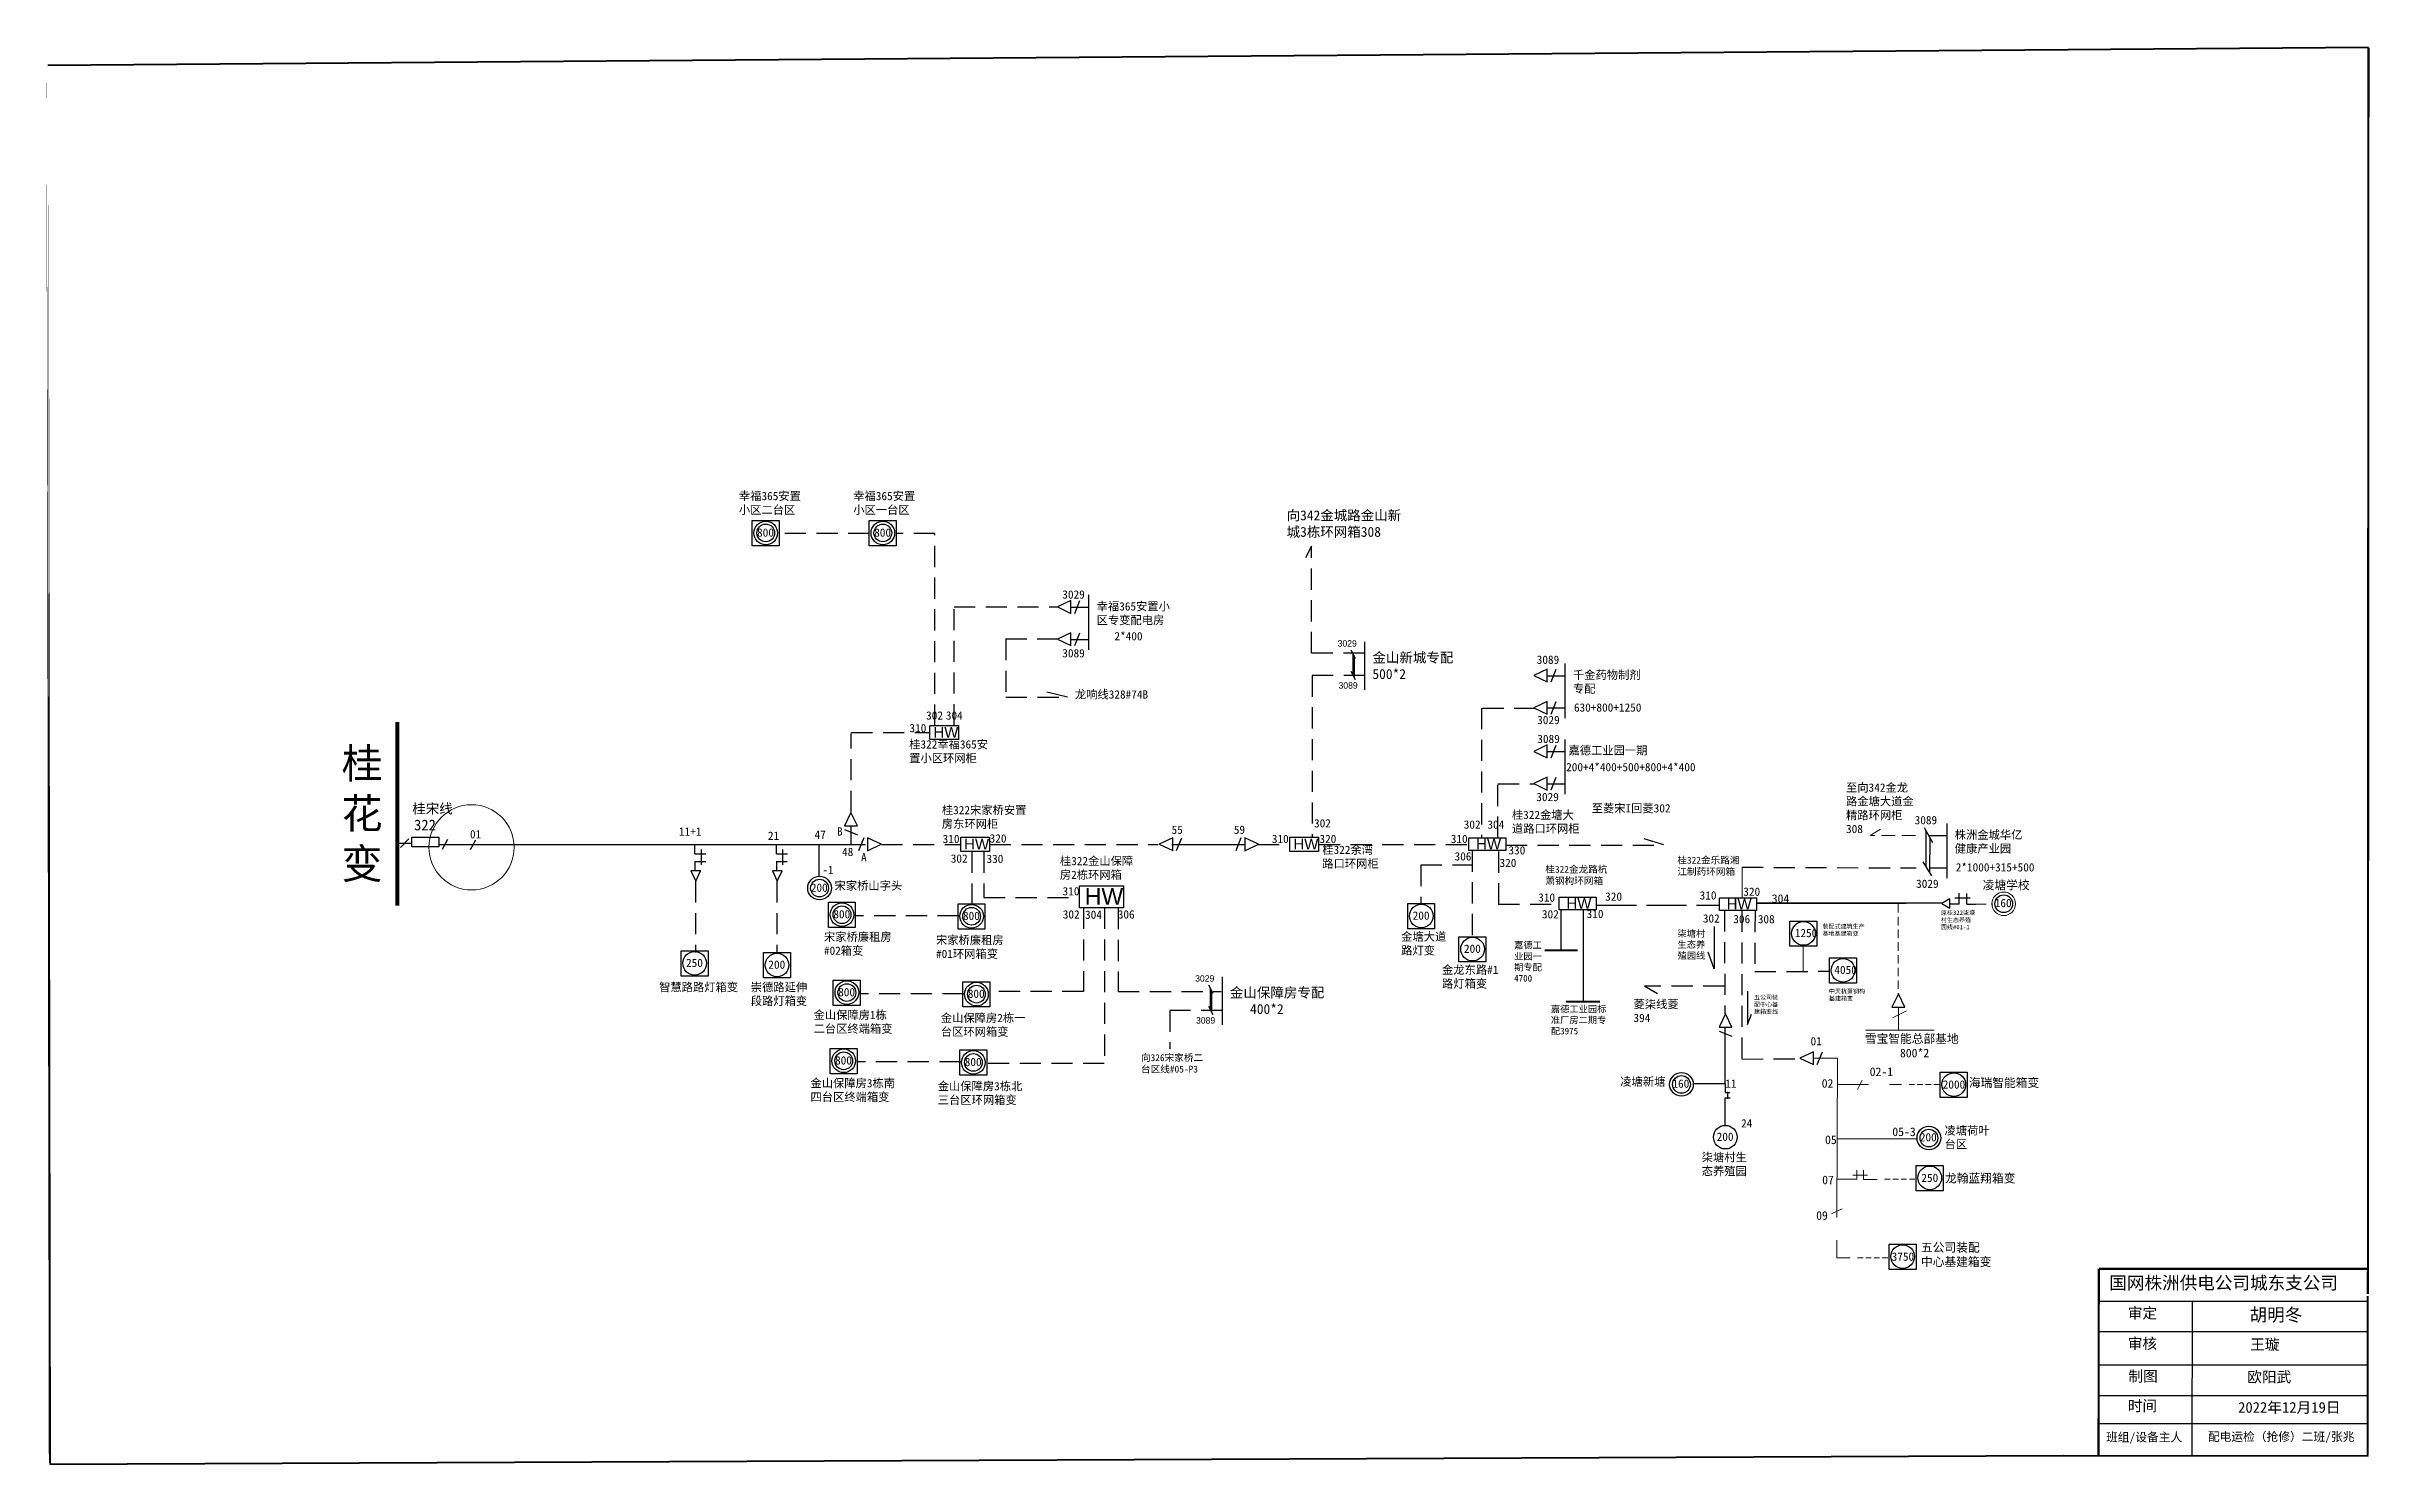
# Model space of a CAD drawing. Extents: x 408 to 948, y 35 to 365.
import ezdxf

# ---------------------------------------------------------------- set-up
doc = ezdxf.new("R2010")
doc.units = 0
doc.header["$LTSCALE"] = 0.774411
doc.linetypes.add('ACAD_ISO02W100', pattern=[15, 12, -3])
doc.linetypes.add('DASHED2', pattern=[9.525, 6.35, -3.175])
doc.layers.get('0').update_dxf_attribs({"linetype": 'CONTINUOUS'})
doc.layers.add('0-RefEdit0', color=7, linetype='CONTINUOUS')
doc.layers.add('MiniCADViewLayer', color=7, linetype='CONTINUOUS')
doc.styles.add('hztxt_txtstyle_0.00_0_0', font='', dxfattribs={"bigfont": 'hztxt.shx'})
doc.styles.add('SimSun_txtstyle_1.00_0_0', font='simsun.ttc', dxfattribs={"height": 1})
doc.styles.add('SimSun_txtstyle_1.92_0_0', font='', dxfattribs={"height": 1.92375})
doc.styles.add('SimSun_txtstyle_100.00_0_0100', font='simsun.ttc', dxfattribs={"height": 100})
doc.styles.get("Standard").update_dxf_attribs({"font": '', "height": 2.5})
doc.styles.add('字体', font='', dxfattribs={"height": 2.5})
doc.styles.add('宋体_txtstyle_1.92_0_0', font='SIMSUN.TTC', dxfattribs={"height": 1.92375})
doc.styles.add('宋体_txtstyle_2.00_0_0', font='', dxfattribs={"height": 2})
doc.styles.add('宋体_txtstyle_2.50_0_0', font='SIMSUN.TTC', dxfattribs={"height": 2.5})
doc.styles.add('宋体_txtstyle_200.00_0_0200', font='', dxfattribs={"height": 200})
doc.styles.add('宋体_txtstyle_3.00_0_0', font='SIMSUN.TTC', dxfattribs={"height": 3})
doc.styles.get('hztxt_txtstyle_0.00_0_0').set_extended_font_data('hztxt')
doc.styles.get('SimSun_txtstyle_1.92_0_0').set_extended_font_data('SimSun')
doc.styles.get('Standard').set_extended_font_data('SimSun')
doc.styles.get('字体').set_extended_font_data('SimSun')
doc.styles.get('宋体_txtstyle_2.00_0_0').set_extended_font_data('宋体')
doc.styles.get('宋体_txtstyle_200.00_0_0200').set_extended_font_data('宋体')

msp = doc.modelspace()

# ---------------------------------------------------------------- linework, layer by layer
at = {"color": 0, "linetype": 'Continuous', "lineweight": 40}
for p, q in [((948.11, 364.6), (408.24, 360.42)), ((756.47, 154.62), (764.08, 154.62)), ((761.49, 142.64), (769.3, 142.64)), ((877.14, 36.97), (408.68, 34.95))]:
    msp.add_line(p, q, dxfattribs=at)
at = {"linetype": 'DASHED2'}
for p, q in [((599.36, 251.54), (578.35, 251.54)), ((614.6, 251.54), (605.6, 251.54)), ((614.6, 206.86), (614.6, 251.54)), ((702.21, 223.72), (702.21, 248.58)), ((619.07, 206.91), (619.07, 234.51)), ((619.07, 234.51), (643.06, 234.51)), ((631.04, 227.01), (643.06, 227.01)), ((631.11, 227), (631.11, 213.49)), ((714.58, 223.72), (702.21, 223.72)), ((711.38, 224.46), (712.41, 222.53)), ((711.8, 223.57), (711.8, 218.82)), ((712.13, 223.05), (712.13, 218.29)), ((714.63, 218.48), (702.41, 218.48)), ((702.41, 218.48), (702.41, 180.83)), ((711.38, 219.51), (712.41, 217.58)), ((631.11, 213.49), (645.44, 213.49)), ((645.44, 213.49), (640.42, 214.67)), ((741.76, 210.92), (741.76, 180.78)), ((742.01, 210.93), (754.03, 210.93)), ((595.11, 186.75), (595.11, 205.04)), ((595.16, 205.23), (613.45, 205.23)), ((745.6, 180.76), (745.6, 193.32)), ((745.6, 193.32), (754.05, 193.32)), ((602.16, 179.2), (620.46, 179.2)), ((627.36, 179.2), (666.51, 179.2)), ((689.78, 179.2), (697.2, 179.2)), ((703.94, 179.2), (738.87, 179.2)), ((747.44, 179.06), (784.23, 179.06)), ((844.77, 183.14), (846.68, 179.66)), ((623.2, 177.5), (623.2, 165.41)), ((626.01, 177.49), (626.01, 166.88)), ((727.62, 174.49), (739.64, 174.49)), ((727.63, 174.39), (727.63, 165.64)), ((739.61, 177.77), (739.61, 157.76)), ((745.79, 165.25), (745.79, 177.62)), ((802.38, 173.9), (842.86, 173.74)), ((844.43, 175.16), (846.43, 171.91)), ((558.9, 170.6), (558.9, 154.05)), ((577.85, 170.6), (577.85, 154.05)), ((620.16, 162.59), (596.04, 162.59)), ((626.01, 166.88), (648.23, 166.88)), ((649.16, 164.48), (649.16, 145.01)), ((654.07, 164.48), (654.07, 128.25)), ((657.24, 164.37), (657.24, 145)), ((745.71, 165.29), (759.7, 165.29)), ((798.26, 163.86), (798.41, 139.8)), ((802.35, 163.8), (802.36, 129.27)), ((805.41, 163.72), (805.36, 149.65)), ((678.24, 146.52), (679.26, 144.59)), ((805.36, 149.65), (822.65, 149.69)), ((621.29, 144.47), (597.17, 144.47)), ((649.16, 145.01), (627.34, 145.01)), ((657.24, 145), (681.21, 145)), ((681.48, 140.54), (669.26, 140.54)), ((669.26, 140.54), (669.26, 131.63)), ((678.24, 141.57), (679.26, 139.64)), ((678.65, 145.64), (678.65, 140.88)), ((678.99, 145.11), (678.99, 140.36)), ((620.56, 128.6), (596.45, 128.6)), ((654.02, 128.25), (626.75, 128.25)), ((802.36, 129.27), (815.3, 129.33))]:
    msp.add_line(p, q, dxfattribs=at)
at = {"color": 0, "linetype": 'Continuous'}
for p, q in [((702.21, 248.58), (700.79, 245.88)), ((650.37, 237.25), (650.37, 224.49)), ((761.18, 221.3), (761.18, 208.54)), ((761.18, 203.65), (761.18, 190.89)), ((850.01, 184.11), (850.01, 171.35))]:
    msp.add_line(p, q, dxfattribs=at)
at = {"linetype": 'Continuous'}
for p, q in [((646.24, 235.93), (643.12, 234.45)), ((643.12, 234.45), (646.24, 232.96)), ((646.24, 232.93), (646.24, 235.93)), ((647.13, 232.96), (648.33, 235.93)), ((646.24, 228.43), (643.12, 226.95)), ((646.24, 225.43), (646.24, 228.43)), ((647.13, 225.46), (648.33, 228.43)), ((643.12, 226.95), (646.24, 225.46)), ((757.05, 219.98), (753.93, 218.49)), ((753.93, 218.49), (757.05, 217.01)), ((757.05, 216.98), (757.05, 219.98)), ((757.94, 217.01), (759.14, 219.98)), ((757.05, 212.48), (753.93, 210.99)), ((753.93, 210.99), (757.05, 209.51)), ((757.05, 209.48), (757.05, 212.48)), ((757.94, 209.51), (759.14, 212.48)), ((757.04, 202.34), (753.92, 200.85)), ((753.92, 200.85), (757.04, 199.36)), ((757.04, 199.33), (757.04, 202.34)), ((757.94, 199.37), (759.13, 202.33)), ((757.04, 194.84), (753.92, 193.35)), ((757.04, 191.83), (757.04, 194.84)), ((757.94, 191.87), (759.13, 194.83)), ((753.92, 193.35), (757.04, 191.86)), ((595.07, 186.66), (593.59, 183.53)), ((596.56, 183.53), (595.07, 186.66)), ((492.24, 180.47), (490.25, 178.5)), ((593.55, 183.53), (596.56, 183.53)), ((593.59, 182.64), (596.56, 181.44)), ((598.05, 180.72), (596.86, 177.75)), ((598.95, 180.76), (598.95, 177.75)), ((602.07, 179.24), (598.95, 180.72)), ((598.95, 177.75), (602.07, 179.24)), ((669.93, 180.73), (666.81, 179.24)), ((666.81, 179.24), (669.93, 177.76)), ((669.93, 177.73), (669.93, 180.73)), ((670.82, 177.76), (672.02, 180.73)), ((685.79, 180.72), (684.59, 177.75)), ((686.73, 180.76), (686.73, 177.75)), ((689.85, 179.24), (686.73, 180.72)), ((686.73, 177.75), (689.85, 179.24)), ((784.17, 179.09), (779.58, 180.52)), ((845.15, 182.43), (845.14, 174.1)), ((846.05, 180.8), (845.97, 172.65)), ((560.13, 173.06), (557.84, 173.06)), ((557.84, 173.06), (558.97, 170.68)), ((558.97, 170.68), (560.11, 173.06)), ((579.09, 173.06), (576.79, 173.06)), ((576.79, 173.06), (577.93, 170.68)), ((577.93, 170.68), (579.06, 173.06)), ((795.88, 160.1), (795.88, 150.24)), ((795.88, 150.24), (794.53, 154.17)), ((837.23, 141.33), (840.23, 141.33)), ((838.74, 144.46), (837.26, 141.33)), ((840.23, 141.33), (838.74, 144.46)), ((797.02, 136.66), (800.03, 136.66)), ((798.54, 139.78), (797.05, 136.66)), ((797.06, 135.76), (800.02, 134.57)), ((800.03, 136.66), (798.54, 139.78)), ((818.98, 130.96), (815.86, 129.47)), ((818.98, 127.95), (818.98, 130.96)), ((819.87, 127.99), (821.07, 130.96)), ((815.86, 129.47), (818.98, 127.99)), ((885.41, 72.97), (947.78, 72.97)), ((907.06, 72.96), (907.02, 37.01)), ((885.41, 65.87), (947.78, 65.87)), ((885.41, 58.12), (947.78, 58.12)), ((885.41, 51.01), (947.78, 51.01)), ((885.32, 44.46), (947.69, 44.46))]:
    msp.add_line(p, q, dxfattribs=at)
at = {"color": 7, "linetype": 'Continuous'}
for p, q in [((646.29, 234.4), (650.37, 234.4)), ((646.29, 226.9), (650.37, 226.9)), ((757.1, 218.45), (761.18, 218.45)), ((757.1, 210.95), (761.18, 210.95)), ((757.09, 200.81), (761.18, 200.81)), ((757.09, 193.31), (761.18, 193.31)), ((499.46, 179.2), (598.45, 179.2)), ((501.2, 180.36), (500, 178.05)), ((507.69, 180.22), (506.49, 177.91)), ((587.6, 179.2), (587.6, 171.9)), ((595.11, 179.2), (595.11, 183.53)), ((669.75, 179.2), (686.68, 179.2)), ((845.92, 181.27), (850.01, 181.27)), ((845.92, 173.77), (850.01, 173.77)), ((798.44, 123.54), (798.44, 136.67)), ((798.44, 123.54), (791.14, 123.54))]:
    msp.add_line(p, q, dxfattribs=at)
for p, q in [((714.55, 226.36), (714.55, 215.14)), ((681.4, 148.42), (681.4, 137.2))]:
    msp.add_line(p, q)
at = {"linetype": 'ACAD_ISO02W100'}
msp.add_line((492.84, 179.39), (489.75, 179.39), dxfattribs=at)
at = {"color": 7, "linetype": 'DASHED2', "lineweight": 0, "ltscale": 0.643962}
for p, q in [((832.21, 181.31), (834.59, 182.77)), ((842.75, 181.31), (832.21, 181.31))]:
    msp.add_line(p, q, dxfattribs=at)
at = {"color": 7, "linetype": 'ByBlock'}
for p, q in [((558.76, 175.26), (561.28, 175.26)), ((558.78, 177.01), (561.35, 177.01)), ((558.78, 175.22), (558.78, 173.2)), ((560.2, 178.03), (560.2, 174.43)), ((577.71, 175.26), (580.24, 175.26)), ((577.73, 175.22), (577.73, 173.2)), ((577.74, 177.01), (580.3, 177.01)), ((579.16, 178.03), (579.16, 174.43)), ((852.9, 165.32), (852.9, 167.88)), ((854.65, 165.29), (854.65, 167.82)), ((851.88, 166.74), (855.48, 166.74)), ((854.69, 165.31), (856.71, 165.31))]:
    msp.add_line(p, q, dxfattribs=at)
at = {"color": 7, "linetype": 'Continuous', "lineweight": 0, "ltscale": 0.292035}
msp.add_line((802.38, 173.9), (802.38, 166.77), dxfattribs=at)
at = {"color": 0, "linetype": 'Continuous', "lineweight": -3}
for p, q in [((760.26, 163.85), (760.26, 154.74)), ((765.41, 163.94), (765.41, 142.73)), ((848.94, 165.51), (805.75, 165.51)), ((805.75, 165.51), (840.6, 165.51))]:
    msp.add_line(p, q, dxfattribs=at)
at = {"color": 0, "linetype": 'ACAD_ISO02W100'}
msp.add_line((768.54, 165.11), (797.02, 165.11), dxfattribs=at)
at = {"color": 7, "linetype": 'DASHED2', "lineweight": 0, "ltscale": 0.400841}
msp.add_line((838.69, 165.3), (838.72, 144.52), dxfattribs=at)
at = {"color": 7, "linetype": 'DASHED2', "lineweight": 0, "ltscale": 0.54534}
msp.add_line((856.5, 165.3), (860.76, 165.3), dxfattribs=at)
at = {"color": 7, "linetype": 'Continuous', "lineweight": 0, "ltscale": 0.882494}
msp.add_line((816.58, 149.67), (816.58, 155.44), dxfattribs=at)
at = {"color": 0, "linetype": 'DASHED2', "lineweight": -3}
msp.add_line((798.27, 146.26), (779.67, 146.26), dxfattribs=at)
at = {"color": 0, "linetype": 'Continuous', "lineweight": -2}
msp.add_line((779.76, 146.22), (782.73, 144.49), dxfattribs=at)
at = {"color": 7, "linetype": 'Continuous', "lineweight": 0, "ltscale": 0.163683}
msp.add_line((838.76, 141.28), (838.76, 135.99), dxfattribs=at)
at = {"color": 7, "linetype": 'Continuous', "lineweight": 0, "ltscale": 1.113448}
msp.add_line((831.07, 135.99), (847.05, 135.99), dxfattribs=at)
at = {"color": 7, "linetype": 'Continuous', "lineweight": 0, "ltscale": 0.360937}
msp.add_line((837.4, 138.88), (840.61, 140.5), dxfattribs=at)
at = {"color": 7, "linetype": 'Continuous', "lineweight": 0, "ltscale": 0.845179}
for p, q in [((818.98, 129.45), (824.56, 129.45)), ((824.56, 129.45), (824.47, 92.38)), ((824.56, 123.34), (831.81, 123.34))]:
    msp.add_line(p, q, dxfattribs=at)
at = {"color": 7, "linetype": 'Continuous', "lineweight": 0, "ltscale": 0.469544}
for p, q in [((830.33, 124.34), (829.25, 122.22)), ((836.71, 123.34), (839.44, 123.34))]:
    msp.add_line(p, q, dxfattribs=at)
at = {"color": 7, "linetype": 'DASHED2', "lineweight": 0, "ltscale": 0.260858}
for p, q in [((841.23, 123.37), (848.46, 123.37)), ((835.54, 101.31, -0.2), (842.76, 101.31, -0.2)), ((829.24, 83.01, -0.2), (836.47, 83.01, -0.2))]:
    msp.add_line(p, q, dxfattribs=at)
at = {"color": 7, "linetype": 'Continuous', "lineweight": 0, "ltscale": 1.035386}
msp.add_line((824.56, 110.69), (842.94, 110.69), dxfattribs=at)
at = {"color": 7, "linetype": 'Continuous', "lineweight": 0, "ltscale": 0.958691}
for p, q in [((829.09, 101.29), (829.09, 103.42)), ((830.63, 101.26, -0.2), (830.63, 103.39, -0.2)), ((824.49, 101.29), (829.09, 101.29))]:
    msp.add_line(p, q, dxfattribs=at)
at = {"color": 7, "linetype": 'Continuous', "lineweight": 0, "ltscale": 0.532606}
for p, q in [((828.13, 102.27), (831.54, 102.27)), ((830.63, 101.26, -0.2), (833.78, 101.26, 0))]:
    msp.add_line(p, q, dxfattribs=at)
at = {"color": 7, "linetype": 'Continuous', "lineweight": 0, "ltscale": 0.273974}
msp.add_line((825.66, 94.39), (823.17, 93.24), dxfattribs=at)
at = {"color": 7, "linetype": 'Continuous', "lineweight": 0, "ltscale": 0.76104}
for p, q in [((824.47, 87.13), (824.47, 83.05)), ((824.47, 83.05), (827.52, 83.05))]:
    msp.add_line(p, q, dxfattribs=at)
at = {"linetype": 'Continuous'}
for points, const_width in [([(948.11, 364.6), (947.98, 74.58)], 0.5), ([(489.54, 168.75), (489.54, 207.65)], 1), ([(489.54, 164.97), (489.54, 203.86)], 1), ([(885.38, 80.48), (885.31, 37.04)], 0.5), ([(885.41, 80.48), (947.78, 80.48)], 0.5), ([(947.94, 74.15), (947.92, 37.09)], 0.5)]:
    msp.add_lwpolyline(points, dxfattribs=dict(at, const_width=const_width))
at = {"linetype": 'Continuous', "const_width": 0.5}
msp.add_lwpolyline([(408.16, 360.57), (408.72, 35.18)], close=True, dxfattribs=at)
at = {"linetype": 'Continuous'}
for points in [[(572.09, 254.55), (578.36, 254.55), (578.36, 248.67), (572.09, 248.67)], [(599.33, 254.55), (605.6, 254.55), (605.6, 248.67), (599.33, 248.67)], [(492.94, 180.86), (499.2, 180.86), (499.2, 178.64), (492.94, 178.64)], [(738.81, 180.76), (747.46, 180.76), (747.46, 177.82), (738.81, 177.82)], [(589.83, 165.75), (596.09, 165.75), (596.09, 159.87), (589.83, 159.87)], [(619.98, 165.39), (626.25, 165.39), (626.25, 159.51), (619.98, 159.51)], [(724.6, 165.45), (730.87, 165.45), (730.87, 159.57), (724.6, 159.57)], [(759.84, 166.94), (768.48, 166.94), (768.48, 164), (759.84, 164)], [(797.1, 166.77), (805.74, 166.77), (805.74, 163.83), (797.1, 163.83)], [(736.53, 157.73), (742.8, 157.73), (742.8, 151.85), (736.53, 151.85)], [(813.51, 161.38), (819.77, 161.38), (819.77, 155.5), (813.51, 155.5)], [(555.56, 154.44), (561.83, 154.44), (561.83, 148.56), (555.56, 148.56)], [(574.72, 154.03), (580.98, 154.03), (580.98, 148.15), (574.72, 148.15)], [(822.71, 152.8), (828.97, 152.8), (828.97, 146.92), (822.71, 146.92)], [(590.95, 147.63), (597.22, 147.63), (597.22, 141.75), (590.95, 141.75)], [(621.11, 147.27), (627.38, 147.27), (627.38, 141.39), (621.11, 141.39)], [(590.23, 131.75), (596.5, 131.75), (596.5, 125.87), (590.23, 125.87)], [(620.39, 131.39), (626.66, 131.39), (626.66, 125.51), (620.39, 125.51)], [(848.48, 126.23), (854.75, 126.23), (854.75, 120.35), (848.48, 120.35)], [(842.89, 104.52), (849.15, 104.52), (849.15, 98.64), (842.89, 98.64)], [(836.59, 86.22), (842.86, 86.22), (842.86, 80.34), (836.59, 80.34)]]:
    msp.add_lwpolyline(points, close=True, dxfattribs=at)
at = {"color": 0, "linetype": 'Continuous'}
for points in [[(613.46, 206.89), (620.13, 206.89), (620.13, 203.59), (613.46, 203.59)], [(620.61, 180.87), (627.29, 180.87), (627.29, 177.56), (620.61, 177.56)], [(697.2, 180.87), (703.88, 180.87), (703.88, 177.56), (697.2, 177.56)], [(648.23, 169.57), (658.51, 169.57), (658.51, 164.48), (648.23, 164.48)]]:
    msp.add_lwpolyline(points, close=True, dxfattribs=at)
at = {"color": 0, "linetype": 'Continuous', "lineweight": -3}
msp.add_lwpolyline([(848.89, 165.46), (850.73, 164.4), (850.73, 166.52)], close=True, dxfattribs=at)
at = {"color": 7, "linetype": 'Continuous'}
msp.add_lwpolyline([(803.68, 145.06), (803.68, 137.3), (804.61, 139.72)], dxfattribs=at)
at = {"linetype": 'Continuous'}
for centre, radius in [((575.25, 251.66), 2.75), ((602.49, 251.66), 2.75), ((575.25, 251.66), 2.06), ((602.49, 251.66), 2.06), ((587.76, 169.05), 2.75), ((587.76, 169.05), 2.06), ((592.99, 162.86), 2.75), ((592.99, 162.86), 2.06), ((623.14, 162.49), 2.75), ((623.14, 162.49), 2.06), ((727.76, 162.55), 2.75), ((863.26, 165.39), 2.06), ((739.69, 154.84), 2.75), ((816.67, 158.49), 2.75), ((558.72, 151.54), 2.75), ((577.88, 151.14), 2.75), ((825.87, 149.91), 2.75), ((594.12, 144.74), 2.75), ((594.12, 144.74), 2.06), ((624.27, 144.37), 2.75), ((624.27, 144.37), 2.06), ((593.39, 128.86), 2.75), ((593.39, 128.86), 2.06), ((623.55, 128.49), 2.75), ((623.55, 128.49), 2.06), ((788.29, 123.38), 2.75), ((788.29, 123.38), 2.06), ((851.64, 123.33), 2.75), ((798.49, 111.1), 2.75), ((845.84, 110.9), 2.75), ((845.84, 110.9), 2.06), ((846.05, 101.63), 2.75), ((839.75, 83.32), 2.75)]:
    msp.add_circle(centre, radius, dxfattribs=at)
at = {"color": 12, "linetype": 'Continuous', "lineweight": 0, "ltscale": 0.643409, "true_color": 0xc00000}
msp.add_circle((506.81, 178.53), 9.91, dxfattribs=at)
at = {"color": 7, "linetype": 'Continuous', "lineweight": 0, "ltscale": 0.840244}
msp.add_circle((863.26, 165.39), 2.74, dxfattribs=at)
at = {"layer": '0-RefEdit0', "color": 0, "linetype": 'ByBlock', "ltscale": 2}
for p, q in [((558.78, 177.01), (558.78, 179.14)), ((577.74, 177.01), (577.74, 179.14)), ((852.91, 165.32), (850.77, 165.32))]:
    msp.add_line(p, q, dxfattribs=at)
at = {"layer": 'MiniCADViewLayer', "color": 0, "linetype": 'Continuous'}
for p, q in [((798.44, 123.54), (798.44, 121.46)), ((798.44, 121.46), (799.57, 121.46)), ((798.49, 113.86), (798.49, 120.21)), ((798.49, 120.21), (799.42, 120.21)), ((799.01, 121.46), (799.01, 121.67)), ((799.01, 121.46), (799.01, 120.02)), ((799.42, 120.21), (799.58, 120.21))]:
    msp.add_line(p, q, dxfattribs=at)
at = {"layer": 'MiniCADViewLayer', "color": 0, "linetype": 'Continuous', "lineweight": 40}
msp.add_line((877.1, 37.05), (948.06, 36.96), dxfattribs=at)

# ---------------------------------------------------------------- texts
at = {"linetype": 'Continuous'}
for s, height, p in [('800', 1.924, (573.23, 250.8)), ('800', 1.924, (600.48, 250.8)), ('310', 1.924, (608.68, 205.3)), ('302', 1.924, (612.56, 208.24)), ('304', 1.924, (617.16, 208.24)), ('302', 1.924, (702.8, 183.16)), ('302', 1.924, (737.63, 182.87)), ('304', 1.924, (743.14, 182.86)), ('01', 1.924, (506.44, 180.61)), ('11+1', 1.924, (555.07, 181.23)), ('21', 1.924, (575.76, 180.27)), ('47', 1.924, (586.61, 180.5)), ('B', 1.92, (591.84, 181.26)), ('48', 1.924, (593, 176.51)), ('310', 1.924, (616.4, 179.52)), ('320', 1.924, (627.34, 179.64)), ('55', 1.924, (669.66, 181.66)), ('59', 1.924, (684.14, 181.66)), ('310', 1.924, (692.99, 179.52)), ('320', 1.924, (704.07, 179.52)), ('310', 1.924, (734.62, 179.52)), ('330', 1.924, (748.03, 176.88)), ('A', 1.92, (597.43, 175.26)), ('302', 1.924, (618.29, 174.96)), ('330', 1.924, (626.61, 174.89)), ('306', 1.924, (735.5, 175.47)), ('320', 1.924, (745.96, 173.95)), ('200', 1.924, (585.75, 168.19)), ('310', 1.924, (644.31, 167.35)), ('310', 1.924, (754.96, 165.9)), ('320', 1.924, (770.54, 166.11)), ('310', 1.924, (792.51, 166.39)), ('320', 1.924, (802.67, 167.25)), ('800', 1.924, (590.97, 162)), ('800', 1.924, (621.13, 161.63)), ('302', 1.924, (644.35, 161.96)), ('304', 1.924, (649.53, 161.89)), ('306', 1.924, (657.15, 161.97)), ('200', 1.924, (725.75, 161.69)), ('302', 1.924, (755.82, 162)), ('310', 1.924, (766.22, 162.08)), ('302', 1.924, (793.26, 161.02)), ('306', 1.924, (800.34, 160.88)), ('308', 1.924, (806.05, 160.86)), ('160', 1.924, (861.17, 164.61)), ('1250', 1.924, (814.65, 157.63)), ('250', 1.924, (556.7, 150.68)), ('200', 1.924, (575.86, 150.28)), ('200', 1.924, (737.68, 153.98)), ('4050', 1.924, (823.85, 149.05)), ('800', 1.924, (592.1, 143.88)), ('800', 1.924, (622.26, 143.51)), ('800', 1.924, (591.38, 128)), ('800', 1.924, (621.54, 127.63)), ('160', 1.924, (786.19, 122.6)), ('11', 1.924, (798.45, 122.58)), ('2000', 1.924, (849.06, 122.39)), ('24', 1.924, (802.16, 113.35)), ('200', 1.924, (796.47, 110.24)), ('250', 1.924, (844.1, 100.67)), ('3750', 1.924, (837.18, 82.34))]:
    msp.add_text(s, height=height, dxfattribs=at).set_placement(p)
at = {"linetype": 'Continuous', "style": '宋体_txtstyle_1.92_0_0'}
msp.add_text('200', height=1.924, dxfattribs=at).set_placement((843.75, 110.12))
at = {"linetype": 'Continuous', "attachment_point": 1}
for s, insert, char_height, width, style in [('幸福365安置小区二台区', (569.01, 261.22), 1.9238, 15.1397, '字体'), ('幸福365安置小区一台区', (595.61, 261.22), 1.9238, 15.1397, '字体'), ('3029', (644.24, 238.31), 1.924, 17.8826, '字体'), ('幸福365安置小区专变配电房', (652.23, 235.55), 1.9238, 17.8826, '字体'), ('2*400', (656.37, 228.61), 1.924, 17.8826, '字体'), ('3089', (644.24, 224.65), 1.924, 17.8826, '字体'), ('3089', (754.61, 223.14), 1.924, 17.8826, '字体'), ('千金药物制剂专配', (763.04, 219.6), 1.924, 17.8826, '字体'), ('\\A1;龙响线328#74B', (647.17, 215.06), 1.9238, 17.8826, '字体'), ('630+800+1250', (763.27, 212.02), 1.9238, 17.8826, '字体'), ('3029', (754.72, 209.12), 1.924, 17.8826, '字体'), ('桂\\P花\\P变', (476.57, 201.57), 7, 36.1441, '字体'), ('桂322幸福365安置小区环网柜', (608.62, 203.44), 1.9238, 20.2335, '字体'), ('3089', (754.75, 204.72), 1.924, 17.8826, '字体'), ('嘉德工业园一期', (762, 202.04), 1.924, 22.7496, '字体'), ('200+4*400+500+800+4*400', (761.46, 198.15), 1.9238, 33.737, '字体'), ('3029', (754.52, 191.2), 1.924, 17.8826, '字体'), ('至向342金龙路金塘大道金精路环网柜308', (826.57, 193.39), 1.9238, 16.7525, 'SimSun_txtstyle_1.92_0_0'), ('桂322宋家桥安置房东环网柜', (616.22, 188.15), 1.9238, 20.2335, '字体'), ('桂322金塘大道路口环网柜', (748.84, 187.04), 1.9238, 16.7525, '字体'), ('至菱宋I回菱302', (767.39, 188.57), 1.924, 21.548, '字体'), ('3089', (842.53, 185.82), 1.924, 17.8826, '字体'), ('桂322余湾路口环网柜', (704.73, 178.91), 1.9238, 13.8944, '字体'), ('株洲金城华亿^M^J健康产业园', (851.87, 182.41), 1.9238, 17.8826, 'SimSun_txtstyle_1.92_0_0'), ('桂322金山保障房2栋环网箱', (643.68, 176.3), 1.9238, 17.7296, '字体'), ('桂322金龙路杭萧钢构环网箱', (756.61, 174.22), 1.6, 15.7409, '字体'), ('桂322金乐路湘江制药环网箱', (787.32, 176.34), 1.6, 15.7409, '字体'), ('2*1000+315+500', (852.09, 174.84), 1.9238, 17.8826, 'SimSun_txtstyle_1.92_0_0'), ('宋家桥山字头', (591.26, 170.56), 1.924, 17.3806, '字体'), ('3029', (842.87, 171.02), 1.924, 17.8826, '字体'), ('凌塘学校', (858.38, 170.74), 2, 16.9446, '字体'), ('宋家桥廉租房#02箱变', (588.79, 158.65), 1.9238, 17.3052, '字体'), ('宋家桥廉租房#01环网箱变', (614.86, 157.91), 1.9238, 17.3052, '字体'), ('金塘大道路灯变', (723.08, 158.71), 1.924, 11.7283, '字体'), ('嘉德工业园一期专配\\P4700', (749.36, 156.53), 1.539, 7.2711, '字体'), ('柒塘村生态养殖园线', (787.36, 159.24), 1.539, 7.2711, '字体'), ('智慧路路灯箱变', (550.44, 146.96), 1.924, 21.2479, '字体'), ('崇德路延伸段路灯箱变', (571.77, 146.96), 1.924, 14.7249, '字体'), ('金龙东路#1路灯箱变', (732.58, 150.99), 1.924, 14.3645, '字体'), ('金山保障房1栋二台区终端箱变', (586.38, 140.49), 1.9238, 19.1083, '字体'), ('嘉德工业园标准厂房二期专配3975', (757.9, 141.69), 1.539, 13.2511, '字体'), ('菱柒线菱394', (777.13, 143.01), 1.924, 12.7135, '字体'), ('中天杭萧钢构^M^J基建箱变', (822.59, 145.55), 1, 14.2754, 'SimSun_txtstyle_1.00_0_0'), ('金山保障房2栋一台区环网箱变', (615.99, 139.79), 1.9238, 19.9753, '字体'), ('向326宋家桥二台区线#05-P3', (662.54, 130.39), 1.6, 15.7543, '字体'), ('金山保障房3栋南四台区终端箱变', (585.66, 124.62), 1.9238, 20.5815, '字体'), ('凌塘新塘', (774.05, 124.98), 1.924, 12.7135, '字体'), ('金山保障房3栋北三台区环网箱变', (615.27, 123.91), 1.9238, 20.6199, '字体'), ('柒塘村生态养殖园', (793, 107.37), 1.924, 12.7135, '字体'), ('国网株洲供电公司城东支公司', (887.82, 78.7), 3, 82.0179, '字体'), ('胡明冬', (920.45, 71.28), 3, 23.4615, '宋体_txtstyle_3.00_0_0'), ('欧阳武', (919.91, 56.57), 2.5, 23.4615, '宋体_txtstyle_2.50_0_0')]:
    msp.add_mtext(s, dxfattribs=dict(at, insert=insert, char_height=char_height, width=width, style=style))
at = {"color": 0, "insert": (696.43, 256.91), "char_height": 2.3, "width": 27.3734, "attachment_point": 1, "style": 'hztxt_txtstyle_0.00_0_0'}
msp.add_mtext('{\\fSimSun|b0|i0|c134|p2;向342金城路金山新城3栋环网箱308}', dxfattribs=at)
at = {"char_height": 1.5, "width": 4.1943, "attachment_point": 1, "style": 'hztxt_txtstyle_0.00_0_0'}
for s, insert in [('3029', (708.3, 226.71)), ('3089', (708.5, 216.95)), ('3029', (675.15, 148.78)), ('3089', (675.35, 139.02))]:
    msp.add_mtext(s, dxfattribs=dict(at, insert=insert))
at = {"color": 7, "char_height": 2.3, "attachment_point": 1, "style": 'hztxt_txtstyle_0.00_0_0'}
for s, insert, width in [('{\\fSimSun|b0|i0|c134|p2;金山新城专配           500*2}', (716.38, 223.83), 35.3365), ('{\\fSimSun|b0|i0|c134|p2;金山保障房专配\\P   400*2}', (683.23, 145.89), 23.6043)]:
    msp.add_mtext(s, dxfattribs=dict(at, insert=insert, width=width))
at = {"color": 0, "linetype": 'Continuous', "attachment_point": 1}
for insert, char_height, width in [((614.25, 206.55), 2.5, 5.649), ((621.41, 180.53), 2.5, 5.649), ((698, 180.53), 2.5, 5.649), ((740.51, 180.57), 2.5, 5.649), ((649.46, 169.05), 3.8496, 8.6986), ((761.53, 166.75), 2.5, 5.649), ((798.79, 166.58), 2.5, 5.649)]:
    msp.add_mtext('{\\fArial|b0|i0|c0|p32;HW}', dxfattribs=dict(at, insert=insert, char_height=char_height, width=width))
at = {"linetype": 'Continuous', "attachment_point": 1}
for s, insert, char_height, width in [('桂宋线', (493.02, 188.68), 2.3, 10.143), ('322', (493.43, 184.98), 2.5, 5.6554), ('-1', (588.41, 174.24), 1.924, 4.2166), ('审定', (892.11, 71.41), 2.5, 23.4615), ('审核', (892.11, 64.35), 2.5, 23.4615), ('王璇', (920.61, 64.14), 2.5, 23.4615), ('制图', (892.27, 56.73), 2.5, 23.4615), ('时间', (892.11, 49.84), 2.5, 23.4615)]:
    msp.add_mtext(s, dxfattribs=dict(at, insert=insert, char_height=char_height, width=width))
at = {"color": 7, "linetype": 'Continuous', "lineweight": 0, "ltscale": 0.614424, "insert": (809.29, 167.59), "char_height": 2, "attachment_point": 1, "style": '宋体_txtstyle_200.00_0_0200'}
msp.add_mtext('304', dxfattribs=at)
at = {"color": 7, "linetype": 'Continuous', "lineweight": 0, "ltscale": 0.614424, "insert": (848.64, 163.81), "char_height": 1, "width": 8.053, "attachment_point": 1, "style": '宋体_txtstyle_200.00_0_0200'}
msp.add_mtext('原桂322柒塘村生态养殖园线#01-1', dxfattribs=at)
at = {"color": 7, "linetype": 'Continuous', "lineweight": 0, "ltscale": 0.882494, "insert": (821.1, 160.64), "char_height": 1, "attachment_point": 1, "style": 'SimSun_txtstyle_100.00_0_0100'}
msp.add_mtext('装配式建筑生产^M^J基地基建箱变', dxfattribs=at)
at = {"color": 7, "linetype": 'Continuous', "attachment_point": 1}
for s, insert, char_height, width, style in [('五公司装配中心基建箱变线', (805.17, 144.15), 1, 6.2011, '字体'), ('01', (818.32, 134.39), 1.924, 4.3646, '字体'), ('凌塘荷叶台区', (849.48, 113.61), 1.924, 10.9535, '字体'), ('2022年12月19日', (917.78, 49.48), 2.5, 25.6531, '宋体_txtstyle_2.50_0_0')]:
    msp.add_mtext(s, dxfattribs=dict(at, insert=insert, char_height=char_height, width=width, style=style))
at = {"color": 7, "linetype": 'Continuous', "lineweight": 0, "ltscale": 0.541675, "insert": (830.95, 135.01), "char_height": 2, "attachment_point": 1, "style": '宋体_txtstyle_2.00_0_0'}
msp.add_mtext('雪宝智能总部基地^M^J      800*2', dxfattribs=at)
at = {"color": 7, "linetype": 'Continuous', "lineweight": 0, "ltscale": 0.845179, "char_height": 2, "attachment_point": 1}
for s, insert, style in [('02', (820.91, 124.61), '宋体_txtstyle_200.00_0_0200'), ('02-1', (832.08, 127.31), '宋体_txtstyle_2.00_0_0')]:
    msp.add_mtext(s, dxfattribs=dict(at, insert=insert, style=style))
at = {"color": 7, "linetype": 'DASHED2', "lineweight": 0, "ltscale": 0.621232, "insert": (855.15, 124.77), "char_height": 2, "attachment_point": 1, "style": '宋体_txtstyle_200.00_0_0200'}
msp.add_mtext('海瑞智能箱变', dxfattribs=at)
at = {"color": 7, "linetype": 'Continuous', "lineweight": 0, "ltscale": 1.035386, "char_height": 2, "attachment_point": 1}
for s, insert, style in [('05', (821.69, 111.49), '宋体_txtstyle_200.00_0_0200'), ('05-3', (837.34, 113.35), '宋体_txtstyle_2.00_0_0')]:
    msp.add_mtext(s, dxfattribs=dict(at, insert=insert, style=style))
at = {"color": 7, "linetype": 'Continuous', "lineweight": 0, "ltscale": 0.532606, "insert": (849.61, 102.53), "char_height": 2, "attachment_point": 1, "style": '宋体_txtstyle_200.00_0_0200'}
msp.add_mtext('龙翰蓝翔箱变', dxfattribs=at)
at = {"color": 7, "linetype": 'Continuous', "lineweight": 0, "ltscale": 0.887677, "char_height": 2, "attachment_point": 1}
for s, insert, style in [('07', (821.02, 102.15), '宋体_txtstyle_200.00_0_0200'), ('09', (819.62, 93.87), '宋体_txtstyle_2.00_0_0')]:
    msp.add_mtext(s, dxfattribs=dict(at, insert=insert, style=style))
at = {"color": 7, "linetype": 'Continuous', "lineweight": 0, "ltscale": 0.76104, "insert": (844.01, 86.43), "char_height": 2, "attachment_point": 1, "style": '宋体_txtstyle_200.00_0_0200'}
msp.add_mtext('五公司装配^M^J中心基建箱变', dxfattribs=at)
at = {"color": 7, "linetype": 'Continuous', "lineweight": 0, "ltscale": 0.496704, "char_height": 2, "attachment_point": 1, "style": '宋体_txtstyle_200.00_0_0200'}
for s, insert in [('班组/设备主人', (887.06, 42.29)), ('配电运检（抢修）二班/张兆', (910.76, 42.41))]:
    msp.add_mtext(s, dxfattribs=dict(at, insert=insert))

doc.saveas('drawing.dxf')
